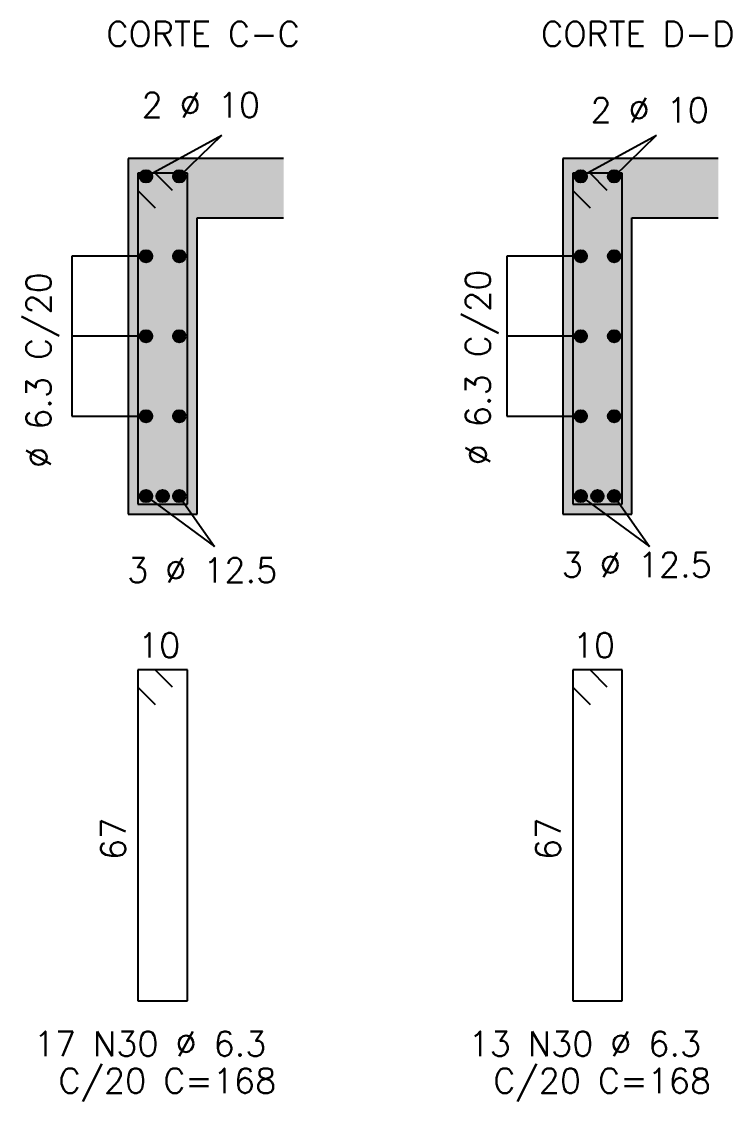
# Model space of a CAD drawing. Extents: x -1.9 to 86, y -1.6 to 60.9.
# Drawn here: x 55.74 to 61.49, y 37.28 to 46.02 of the extents above; entities that cross this region are included whole.
import ezdxf

# ---------------------------------------------------------------- set-up
doc = ezdxf.new("R2010")
doc.units = 0
doc.header["$MEASUREMENT"] = 0
for name, color, linetype in [('PENA_01', 1, 'CONTINUOUS'), ('PENA_03', 3, 'CONTINUOUS'), ('PENA_04', 4, 'CONTINUOUS'), ('PENA_05', 5, 'CONTINUOUS'), ('PENA_10', 253, 'CONTINUOUS')]:
    doc.layers.add(name, color=color, linetype=linetype)
doc.styles.get("Standard").update_dxf_attribs({"font": 'ROMANS.SHX'})

msp = doc.modelspace()

# ---------------------------------------------------------------- linework, layer by layer
at = {"layer": 'PENA_01', "linetype": 'Continuous'}
for p, q in [((56.745417, 44.768136), (57.3589, 45.102392)), ((57.015417, 44.768136), (57.3589, 45.102392)), ((60.269805, 44.768136), (60.883289, 45.102392)), ((60.539805, 44.768136), (60.883289, 45.102392)), ((56.745417, 44.120636), (56.145417, 44.120636)), ((56.145417, 44.120636), (56.145417, 42.825636)), ((60.269805, 44.120636), (59.669805, 44.120636)), ((59.669805, 44.120636), (59.669805, 42.825636)), ((56.745417, 43.473136), (56.145417, 43.473136)), ((60.269805, 43.473136), (59.669805, 43.473136)), ((56.145417, 42.825636), (56.745417, 42.825636)), ((59.669805, 42.825636), (60.269805, 42.825636)), ((56.745417, 42.178136), (57.301337, 41.769498)), ((57.015417, 42.178136), (57.301337, 41.769498)), ((60.269805, 42.178136), (60.825726, 41.769498)), ((60.539805, 42.178136), (60.825726, 41.769498))]:
    msp.add_line(p, q, dxfattribs=at)
at = {"layer": 'PENA_03', "linetype": 'Continuous'}
for p, q in [((56.600417, 44.913136), (56.600417, 42.033136)), ((57.860417, 44.913136), (56.600417, 44.913136)), ((61.384805, 44.913136), (60.124805, 44.913136)), ((60.124805, 44.913136), (60.124805, 42.033136)), ((57.160417, 42.033136), (57.160417, 44.433136)), ((57.160417, 44.433136), (57.860417, 44.433136)), ((60.684805, 44.433136), (61.384805, 44.433136)), ((60.684805, 42.033136), (60.684805, 44.433136)), ((56.600417, 42.033136), (57.160417, 42.033136)), ((60.124805, 42.033136), (60.684805, 42.033136))]:
    msp.add_line(p, q, dxfattribs=at)
for centre in [(56.745417, 44.768136), (56.745417, 44.768136), (57.015417, 44.768136), (57.015417, 44.768136), (60.269805, 44.768136), (60.539805, 44.768136), (56.745417, 44.120636), (57.015417, 44.120636), (60.269805, 44.120636), (60.539805, 44.120636), (56.745417, 43.473136), (57.015417, 43.473136), (60.269805, 43.473136), (60.539805, 43.473136), (56.745417, 42.825636), (57.015417, 42.825636), (60.269805, 42.825636), (60.539805, 42.825636), (56.745417, 42.178136), (56.745417, 42.178136), (56.880417, 42.178136), (57.015417, 42.178136), (57.015417, 42.178136), (60.269805, 42.178136), (60.269805, 42.178136), (60.404805, 42.178136), (60.404805, 42.178136), (60.539805, 42.178136), (60.539805, 42.178136)]:
    msp.add_circle(centre, 0.05, dxfattribs=at)
for points in [[(56.795417, 44.768136), (56.720417, 44.811437), (56.698432, 44.785237)], [(56.795417, 44.768136), (56.720417, 44.811437), (56.698432, 44.785237)], [(56.795417, 44.768136), (56.698432, 44.785237), (56.698432, 44.751035)], [(56.795417, 44.768136), (56.698432, 44.785237), (56.698432, 44.751035)], [(56.795417, 44.768136), (56.754099, 44.817376), (56.720417, 44.811437)], [(56.795417, 44.768136), (56.754099, 44.817376), (56.720417, 44.811437)], [(56.795417, 44.768136), (56.783719, 44.800275), (56.754099, 44.817376)], [(56.795417, 44.768136), (56.783719, 44.800275), (56.754099, 44.817376)], [(57.065417, 44.768136), (56.990417, 44.811437), (56.968432, 44.785237)], [(57.065417, 44.768136), (56.990417, 44.811437), (56.968432, 44.785237)], [(57.065417, 44.768136), (56.968432, 44.785237), (56.968432, 44.751035)], [(57.065417, 44.768136), (56.968432, 44.785237), (56.968432, 44.751035)], [(57.065417, 44.768136), (57.024099, 44.817376), (56.990417, 44.811437)], [(57.065417, 44.768136), (57.024099, 44.817376), (56.990417, 44.811437)], [(57.065417, 44.768136), (57.053719, 44.800275), (57.024099, 44.817376)], [(57.065417, 44.768136), (57.053719, 44.800275), (57.024099, 44.817376)], [(60.319805, 44.768136), (60.244805, 44.811437), (60.222821, 44.785237)], [(60.319805, 44.768136), (60.222821, 44.785237), (60.222821, 44.751035)], [(60.319805, 44.768136), (60.278488, 44.817376), (60.244805, 44.811437)], [(60.319805, 44.768136), (60.308108, 44.800275), (60.278488, 44.817376)], [(60.589805, 44.768136), (60.514805, 44.811437), (60.492821, 44.785237)], [(60.589805, 44.768136), (60.492821, 44.785237), (60.492821, 44.751035)], [(60.589805, 44.768136), (60.548488, 44.817376), (60.514805, 44.811437)], [(60.589805, 44.768136), (60.578108, 44.800275), (60.548488, 44.817376)], [(56.795417, 44.768136), (56.698432, 44.751035), (56.720417, 44.724834)], [(56.795417, 44.768136), (56.698432, 44.751035), (56.720417, 44.724834)], [(56.795417, 44.768136), (56.720417, 44.724834), (56.754099, 44.718895)], [(56.795417, 44.768136), (56.720417, 44.724834), (56.754099, 44.718895)], [(56.795417, 44.768136), (56.754099, 44.718895), (56.783719, 44.735996)], [(56.795417, 44.768136), (56.754099, 44.718895), (56.783719, 44.735996)], [(56.795417, 44.768136), (56.783719, 44.735996), (56.795417, 44.768136)], [(56.795417, 44.768136), (56.783719, 44.735996), (56.795417, 44.768136)], [(57.065417, 44.768136), (56.968432, 44.751035), (56.990417, 44.724834)], [(57.065417, 44.768136), (56.968432, 44.751035), (56.990417, 44.724834)], [(57.065417, 44.768136), (56.990417, 44.724834), (57.024099, 44.718895)], [(57.065417, 44.768136), (56.990417, 44.724834), (57.024099, 44.718895)], [(57.065417, 44.768136), (57.024099, 44.718895), (57.053719, 44.735996)], [(57.065417, 44.768136), (57.024099, 44.718895), (57.053719, 44.735996)], [(57.065417, 44.768136), (57.053719, 44.735996), (57.065417, 44.768136)], [(57.065417, 44.768136), (57.053719, 44.735996), (57.065417, 44.768136)], [(60.319805, 44.768136), (60.222821, 44.751035), (60.244805, 44.724834)], [(60.319805, 44.768136), (60.244805, 44.724834), (60.278488, 44.718895)], [(60.319805, 44.768136), (60.278488, 44.718895), (60.308108, 44.735996)], [(60.319805, 44.768136), (60.308108, 44.735996), (60.319805, 44.768136)], [(60.589805, 44.768136), (60.492821, 44.751035), (60.514805, 44.724834)], [(60.589805, 44.768136), (60.514805, 44.724834), (60.548488, 44.718895)], [(60.589805, 44.768136), (60.548488, 44.718895), (60.578108, 44.735996)], [(60.589805, 44.768136), (60.578108, 44.735996), (60.589805, 44.768136)], [(56.795417, 44.120636), (56.754099, 44.169876), (56.720417, 44.163937)], [(56.795417, 44.120636), (56.783719, 44.152775), (56.754099, 44.169876)], [(57.065417, 44.120636), (57.024099, 44.169876), (56.990417, 44.163937)], [(57.065417, 44.120636), (57.053719, 44.152775), (57.024099, 44.169876)], [(60.319805, 44.120636), (60.278488, 44.169876), (60.244805, 44.163937)], [(60.319805, 44.120636), (60.308108, 44.152775), (60.278488, 44.169876)], [(60.589805, 44.120636), (60.548488, 44.169876), (60.514805, 44.163937)], [(60.589805, 44.120636), (60.578108, 44.152775), (60.548488, 44.169876)], [(56.795417, 44.120636), (56.720417, 44.163937), (56.698432, 44.137737)], [(56.795417, 44.120636), (56.698432, 44.137737), (56.698432, 44.103535)], [(56.795417, 44.120636), (56.698432, 44.103535), (56.720417, 44.077334)], [(56.795417, 44.120636), (56.720417, 44.077334), (56.754099, 44.071395)], [(56.795417, 44.120636), (56.754099, 44.071395), (56.783719, 44.088496)], [(56.795417, 44.120636), (56.783719, 44.088496), (56.795417, 44.120636)], [(57.065417, 44.120636), (56.990417, 44.163937), (56.968432, 44.137737)], [(57.065417, 44.120636), (56.968432, 44.137737), (56.968432, 44.103535)], [(57.065417, 44.120636), (56.968432, 44.103535), (56.990417, 44.077334)], [(57.065417, 44.120636), (56.990417, 44.077334), (57.024099, 44.071395)], [(57.065417, 44.120636), (57.024099, 44.071395), (57.053719, 44.088496)], [(57.065417, 44.120636), (57.053719, 44.088496), (57.065417, 44.120636)], [(60.319805, 44.120636), (60.244805, 44.163937), (60.222821, 44.137737)], [(60.319805, 44.120636), (60.222821, 44.137737), (60.222821, 44.103535)], [(60.319805, 44.120636), (60.222821, 44.103535), (60.244805, 44.077334)], [(60.319805, 44.120636), (60.244805, 44.077334), (60.278488, 44.071395)], [(60.319805, 44.120636), (60.278488, 44.071395), (60.308108, 44.088496)], [(60.319805, 44.120636), (60.308108, 44.088496), (60.319805, 44.120636)], [(60.589805, 44.120636), (60.514805, 44.163937), (60.492821, 44.137737)], [(60.589805, 44.120636), (60.492821, 44.137737), (60.492821, 44.103535)], [(60.589805, 44.120636), (60.492821, 44.103535), (60.514805, 44.077334)], [(60.589805, 44.120636), (60.514805, 44.077334), (60.548488, 44.071395)], [(60.589805, 44.120636), (60.548488, 44.071395), (60.578108, 44.088496)], [(60.589805, 44.120636), (60.578108, 44.088496), (60.589805, 44.120636)], [(56.795417, 43.473136), (56.720417, 43.516437), (56.698432, 43.490237)], [(56.795417, 43.473136), (56.698432, 43.490237), (56.698432, 43.456035)], [(56.795417, 43.473136), (56.698432, 43.456035), (56.720417, 43.429834)], [(56.795417, 43.473136), (56.754099, 43.522376), (56.720417, 43.516437)], [(56.795417, 43.473136), (56.720417, 43.429834), (56.754099, 43.423895)], [(56.795417, 43.473136), (56.783719, 43.505275), (56.754099, 43.522376)], [(56.795417, 43.473136), (56.754099, 43.423895), (56.783719, 43.440996)], [(56.795417, 43.473136), (56.783719, 43.440996), (56.795417, 43.473136)], [(57.065417, 43.473136), (56.990417, 43.516437), (56.968432, 43.490237)], [(57.065417, 43.473136), (56.968432, 43.490237), (56.968432, 43.456035)], [(57.065417, 43.473136), (56.968432, 43.456035), (56.990417, 43.429834)], [(57.065417, 43.473136), (57.024099, 43.522376), (56.990417, 43.516437)], [(57.065417, 43.473136), (56.990417, 43.429834), (57.024099, 43.423895)], [(57.065417, 43.473136), (57.053719, 43.505275), (57.024099, 43.522376)], [(57.065417, 43.473136), (57.024099, 43.423895), (57.053719, 43.440996)], [(57.065417, 43.473136), (57.053719, 43.440996), (57.065417, 43.473136)], [(60.319805, 43.473136), (60.244805, 43.516437), (60.222821, 43.490237)], [(60.319805, 43.473136), (60.222821, 43.490237), (60.222821, 43.456035)], [(60.319805, 43.473136), (60.222821, 43.456035), (60.244805, 43.429834)], [(60.319805, 43.473136), (60.278488, 43.522376), (60.244805, 43.516437)], [(60.319805, 43.473136), (60.244805, 43.429834), (60.278488, 43.423895)], [(60.319805, 43.473136), (60.308108, 43.505275), (60.278488, 43.522376)], [(60.319805, 43.473136), (60.278488, 43.423895), (60.308108, 43.440996)], [(60.319805, 43.473136), (60.308108, 43.440996), (60.319805, 43.473136)], [(60.589805, 43.473136), (60.514805, 43.516437), (60.492821, 43.490237)], [(60.589805, 43.473136), (60.492821, 43.490237), (60.492821, 43.456035)], [(60.589805, 43.473136), (60.492821, 43.456035), (60.514805, 43.429834)], [(60.589805, 43.473136), (60.548488, 43.522376), (60.514805, 43.516437)], [(60.589805, 43.473136), (60.514805, 43.429834), (60.548488, 43.423895)], [(60.589805, 43.473136), (60.578108, 43.505275), (60.548488, 43.522376)], [(60.589805, 43.473136), (60.548488, 43.423895), (60.578108, 43.440996)], [(60.589805, 43.473136), (60.578108, 43.440996), (60.589805, 43.473136)], [(56.795417, 42.825636), (56.720417, 42.868937), (56.698432, 42.842737)], [(56.795417, 42.825636), (56.754099, 42.874876), (56.720417, 42.868937)], [(56.795417, 42.825636), (56.783719, 42.857775), (56.754099, 42.874876)], [(57.065417, 42.825636), (56.990417, 42.868937), (56.968432, 42.842737)], [(57.065417, 42.825636), (57.024099, 42.874876), (56.990417, 42.868937)], [(57.065417, 42.825636), (57.053719, 42.857775), (57.024099, 42.874876)], [(60.319805, 42.825636), (60.244805, 42.868937), (60.222821, 42.842737)], [(60.319805, 42.825636), (60.278488, 42.874876), (60.244805, 42.868937)], [(60.319805, 42.825636), (60.308108, 42.857775), (60.278488, 42.874876)], [(60.589805, 42.825636), (60.514805, 42.868937), (60.492821, 42.842737)], [(60.589805, 42.825636), (60.548488, 42.874876), (60.514805, 42.868937)], [(60.589805, 42.825636), (60.578108, 42.857775), (60.548488, 42.874876)], [(56.795417, 42.825636), (56.698432, 42.842737), (56.698432, 42.808535)], [(56.795417, 42.825636), (56.698432, 42.808535), (56.720417, 42.782334)], [(56.795417, 42.825636), (56.720417, 42.782334), (56.754099, 42.776395)], [(56.795417, 42.825636), (56.754099, 42.776395), (56.783719, 42.793496)], [(56.795417, 42.825636), (56.783719, 42.793496), (56.795417, 42.825636)], [(57.065417, 42.825636), (56.968432, 42.842737), (56.968432, 42.808535)], [(57.065417, 42.825636), (56.968432, 42.808535), (56.990417, 42.782334)], [(57.065417, 42.825636), (56.990417, 42.782334), (57.024099, 42.776395)], [(57.065417, 42.825636), (57.024099, 42.776395), (57.053719, 42.793496)], [(57.065417, 42.825636), (57.053719, 42.793496), (57.065417, 42.825636)], [(60.319805, 42.825636), (60.222821, 42.842737), (60.222821, 42.808535)], [(60.319805, 42.825636), (60.222821, 42.808535), (60.244805, 42.782334)], [(60.319805, 42.825636), (60.244805, 42.782334), (60.278488, 42.776395)], [(60.319805, 42.825636), (60.278488, 42.776395), (60.308108, 42.793496)], [(60.319805, 42.825636), (60.308108, 42.793496), (60.319805, 42.825636)], [(60.589805, 42.825636), (60.492821, 42.842737), (60.492821, 42.808535)], [(60.589805, 42.825636), (60.492821, 42.808535), (60.514805, 42.782334)], [(60.589805, 42.825636), (60.514805, 42.782334), (60.548488, 42.776395)], [(60.589805, 42.825636), (60.548488, 42.776395), (60.578108, 42.793496)], [(60.589805, 42.825636), (60.578108, 42.793496), (60.589805, 42.825636)], [(56.795417, 42.178136), (56.720417, 42.221437), (56.698432, 42.195237)], [(56.795417, 42.178136), (56.720417, 42.221437), (56.698432, 42.195237)], [(56.795417, 42.178136), (56.698432, 42.195237), (56.698432, 42.161035)], [(56.795417, 42.178136), (56.698432, 42.195237), (56.698432, 42.161035)], [(56.795417, 42.178136), (56.698432, 42.161035), (56.720417, 42.134834)], [(56.795417, 42.178136), (56.698432, 42.161035), (56.720417, 42.134834)], [(56.795417, 42.178136), (56.754099, 42.227376), (56.720417, 42.221437)], [(56.795417, 42.178136), (56.754099, 42.227376), (56.720417, 42.221437)], [(56.795417, 42.178136), (56.720417, 42.134834), (56.754099, 42.128895)], [(56.795417, 42.178136), (56.720417, 42.134834), (56.754099, 42.128895)], [(56.795417, 42.178136), (56.783719, 42.210275), (56.754099, 42.227376)], [(56.795417, 42.178136), (56.783719, 42.210275), (56.754099, 42.227376)], [(56.795417, 42.178136), (56.754099, 42.128895), (56.783719, 42.145996)], [(56.795417, 42.178136), (56.754099, 42.128895), (56.783719, 42.145996)], [(56.795417, 42.178136), (56.783719, 42.145996), (56.795417, 42.178136)], [(56.795417, 42.178136), (56.783719, 42.145996), (56.795417, 42.178136)], [(56.930417, 42.178136), (56.855417, 42.221437), (56.833432, 42.195237)], [(56.930417, 42.178136), (56.833432, 42.195237), (56.833432, 42.161035)], [(56.930417, 42.178136), (56.833432, 42.161035), (56.855417, 42.134834)], [(56.930417, 42.178136), (56.889099, 42.227376), (56.855417, 42.221437)], [(56.930417, 42.178136), (56.855417, 42.134834), (56.889099, 42.128895)], [(56.930417, 42.178136), (56.918719, 42.210275), (56.889099, 42.227376)], [(56.930417, 42.178136), (56.889099, 42.128895), (56.918719, 42.145996)], [(56.930417, 42.178136), (56.918719, 42.145996), (56.930417, 42.178136)], [(57.065417, 42.178136), (56.990417, 42.221437), (56.968432, 42.195237)], [(57.065417, 42.178136), (56.990417, 42.221437), (56.968432, 42.195237)], [(57.065417, 42.178136), (56.968432, 42.195237), (56.968432, 42.161035)], [(57.065417, 42.178136), (56.968432, 42.195237), (56.968432, 42.161035)], [(57.065417, 42.178136), (56.968432, 42.161035), (56.990417, 42.134834)], [(57.065417, 42.178136), (56.968432, 42.161035), (56.990417, 42.134834)], [(57.065417, 42.178136), (57.024099, 42.227376), (56.990417, 42.221437)], [(57.065417, 42.178136), (57.024099, 42.227376), (56.990417, 42.221437)], [(57.065417, 42.178136), (56.990417, 42.134834), (57.024099, 42.128895)], [(57.065417, 42.178136), (56.990417, 42.134834), (57.024099, 42.128895)], [(57.065417, 42.178136), (57.053719, 42.210275), (57.024099, 42.227376)], [(57.065417, 42.178136), (57.053719, 42.210275), (57.024099, 42.227376)], [(57.065417, 42.178136), (57.024099, 42.128895), (57.053719, 42.145996)], [(57.065417, 42.178136), (57.024099, 42.128895), (57.053719, 42.145996)], [(57.065417, 42.178136), (57.053719, 42.145996), (57.065417, 42.178136)], [(57.065417, 42.178136), (57.053719, 42.145996), (57.065417, 42.178136)], [(60.319805, 42.178136), (60.244805, 42.221437), (60.222821, 42.195237)], [(60.319805, 42.178136), (60.244805, 42.221437), (60.222821, 42.195237)], [(60.319805, 42.178136), (60.222821, 42.195237), (60.222821, 42.161035)], [(60.319805, 42.178136), (60.222821, 42.195237), (60.222821, 42.161035)], [(60.319805, 42.178136), (60.222821, 42.161035), (60.244805, 42.134834)], [(60.319805, 42.178136), (60.222821, 42.161035), (60.244805, 42.134834)], [(60.319805, 42.178136), (60.278488, 42.227376), (60.244805, 42.221437)], [(60.319805, 42.178136), (60.278488, 42.227376), (60.244805, 42.221437)], [(60.319805, 42.178136), (60.244805, 42.134834), (60.278488, 42.128895)], [(60.319805, 42.178136), (60.244805, 42.134834), (60.278488, 42.128895)], [(60.319805, 42.178136), (60.308108, 42.210275), (60.278488, 42.227376)], [(60.319805, 42.178136), (60.308108, 42.210275), (60.278488, 42.227376)], [(60.319805, 42.178136), (60.278488, 42.128895), (60.308108, 42.145996)], [(60.319805, 42.178136), (60.278488, 42.128895), (60.308108, 42.145996)], [(60.319805, 42.178136), (60.308108, 42.145996), (60.319805, 42.178136)], [(60.319805, 42.178136), (60.308108, 42.145996), (60.319805, 42.178136)], [(60.454805, 42.178136), (60.379805, 42.221437), (60.357821, 42.195237)], [(60.454805, 42.178136), (60.379805, 42.221437), (60.357821, 42.195237)], [(60.454805, 42.178136), (60.357821, 42.195237), (60.357821, 42.161035)], [(60.454805, 42.178136), (60.357821, 42.195237), (60.357821, 42.161035)], [(60.454805, 42.178136), (60.357821, 42.161035), (60.379805, 42.134834)], [(60.454805, 42.178136), (60.357821, 42.161035), (60.379805, 42.134834)], [(60.454805, 42.178136), (60.413488, 42.227376), (60.379805, 42.221437)], [(60.454805, 42.178136), (60.413488, 42.227376), (60.379805, 42.221437)], [(60.454805, 42.178136), (60.379805, 42.134834), (60.413488, 42.128895)], [(60.454805, 42.178136), (60.379805, 42.134834), (60.413488, 42.128895)], [(60.454805, 42.178136), (60.443108, 42.210275), (60.413488, 42.227376)], [(60.454805, 42.178136), (60.443108, 42.210275), (60.413488, 42.227376)], [(60.454805, 42.178136), (60.413488, 42.128895), (60.443108, 42.145996)], [(60.454805, 42.178136), (60.413488, 42.128895), (60.443108, 42.145996)], [(60.454805, 42.178136), (60.443108, 42.145996), (60.454805, 42.178136)], [(60.454805, 42.178136), (60.443108, 42.145996), (60.454805, 42.178136)], [(60.589805, 42.178136), (60.514805, 42.221437), (60.492821, 42.195237)], [(60.589805, 42.178136), (60.514805, 42.221437), (60.492821, 42.195237)], [(60.589805, 42.178136), (60.492821, 42.195237), (60.492821, 42.161035)], [(60.589805, 42.178136), (60.492821, 42.195237), (60.492821, 42.161035)], [(60.589805, 42.178136), (60.492821, 42.161035), (60.514805, 42.134834)], [(60.589805, 42.178136), (60.492821, 42.161035), (60.514805, 42.134834)], [(60.589805, 42.178136), (60.548488, 42.227376), (60.514805, 42.221437)], [(60.589805, 42.178136), (60.548488, 42.227376), (60.514805, 42.221437)], [(60.589805, 42.178136), (60.514805, 42.134834), (60.548488, 42.128895)], [(60.589805, 42.178136), (60.514805, 42.134834), (60.548488, 42.128895)], [(60.589805, 42.178136), (60.578108, 42.210275), (60.548488, 42.227376)], [(60.589805, 42.178136), (60.578108, 42.210275), (60.548488, 42.227376)], [(60.589805, 42.178136), (60.548488, 42.128895), (60.578108, 42.145996)], [(60.589805, 42.178136), (60.548488, 42.128895), (60.578108, 42.145996)], [(60.589805, 42.178136), (60.578108, 42.145996), (60.589805, 42.178136)], [(60.589805, 42.178136), (60.578108, 42.145996), (60.589805, 42.178136)]]:
    msp.add_solid(points, dxfattribs=at)
at = {"layer": 'PENA_04', "linetype": 'Continuous'}
for p, q in [((56.820417, 44.793136), (56.680417, 44.793136)), ((56.680417, 44.793136), (56.680417, 42.113136)), ((57.080417, 44.793136), (56.680417, 44.793136)), ((56.680417, 44.793136), (56.680417, 44.653136)), ((56.960417, 44.653136), (56.820417, 44.793136)), ((57.080417, 42.113136), (57.080417, 44.793136)), ((60.344805, 44.793136), (60.204805, 44.793136)), ((60.204805, 44.793136), (60.204805, 42.113136)), ((60.604805, 44.793136), (60.204805, 44.793136)), ((60.204805, 44.793136), (60.204805, 44.653136)), ((60.484805, 44.653136), (60.344805, 44.793136)), ((60.604805, 42.113136), (60.604805, 44.793136)), ((56.680417, 44.653136), (56.820417, 44.513136)), ((60.204805, 44.653136), (60.344805, 44.513136)), ((56.680417, 42.113136), (57.080417, 42.113136)), ((60.204805, 42.113136), (60.604805, 42.113136))]:
    msp.add_line(p, q, dxfattribs=at)
at = {"layer": 'PENA_05', "linetype": 'Continuous'}
for p, q in [((56.820417, 40.770252), (56.680417, 40.770252)), ((56.680417, 40.770252), (56.680417, 38.090252)), ((57.080417, 40.770252), (56.680417, 40.770252)), ((56.680417, 40.770252), (56.680417, 40.630252)), ((56.960417, 40.630252), (56.820417, 40.770252)), ((57.080417, 38.090252), (57.080417, 40.770252)), ((60.344805, 40.770252), (60.204805, 40.770252)), ((60.204805, 40.770252), (60.204805, 38.090252)), ((60.604805, 40.770252), (60.204805, 40.770252)), ((60.204805, 40.770252), (60.204805, 40.630252)), ((60.484805, 40.630252), (60.344805, 40.770252)), ((60.604805, 38.090252), (60.604805, 40.770252)), ((56.680417, 40.630252), (56.820417, 40.490252)), ((60.204805, 40.630252), (60.344805, 40.490252)), ((56.680417, 38.090252), (57.080417, 38.090252)), ((60.204805, 38.090252), (60.604805, 38.090252))]:
    msp.add_line(p, q, dxfattribs=at)
at = {"layer": 'PENA_10', "linetype": 'Continuous'}
for points in [[(56.600417, 42.033136), (57.160417, 42.033136), (56.600417, 44.913136)], [(57.160417, 42.033136), (57.160417, 44.433136), (56.600417, 44.913136)], [(56.600417, 44.913136), (57.160417, 44.433136), (57.860417, 44.913136)], [(57.160417, 44.433136), (57.860417, 44.433136), (57.860417, 44.913136)], [(60.124805, 42.033136), (60.684805, 42.033136), (60.124805, 44.913136)], [(60.684805, 42.033136), (60.684805, 44.433136), (60.124805, 44.913136)], [(60.124805, 44.913136), (60.684805, 44.433136), (61.384805, 44.913136)], [(60.684805, 44.433136), (61.384805, 44.433136), (61.384805, 44.913136)]]:
    msp.add_solid(points, dxfattribs=at)

# ---------------------------------------------------------------- texts
at = {"layer": 'PENA_03', "linetype": 'Continuous'}
for s, p in [('CORTE C-C', (56.423911, 45.821618)), ('CORTE D-D', (59.9483, 45.821618)), ('2 %%c 10', (56.70977, 45.246165)), ('2 %%c 10', (60.34826, 45.204392)), ('3 %%c 12.5', (60.115316, 41.522502)), ('3 %%c 12.5', (56.592384, 41.478153)), ('10', (56.680417, 40.870252)), ('10', (60.204805, 40.870252)), ('17 N30 %%c 6.3', (55.835925, 37.642176)), ('13 N30 %%c 6.3', (59.360314, 37.642176)), ('C/20 C=168', (56.035925, 37.342176)), ('C/20 C=168', (59.560314, 37.342176))]:
    msp.add_text(s, height=0.2, dxfattribs=at).set_placement(p)
for s, p in [('%%c 6.3 C/20', (55.974787, 42.405928)), ('%%c 6.3 C/20', (59.536386, 42.427356)), ('67', (56.580417, 39.230252)), ('67', (60.104805, 39.230252))]:
    msp.add_text(s, height=0.2, rotation=90, dxfattribs=at).set_placement(p)

doc.saveas('drawing.dxf')
